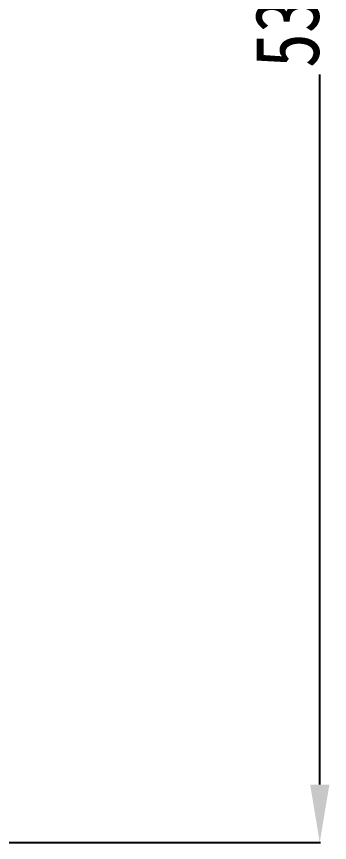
# Model space of a CAD drawing. Header units: millimetres. Extents: x 101 to 1819, y 134 to 1482.
# Drawn here: x 502.5 to 600.1, y 151.5 to 408.5 of the extents above; entities that cross this region are included whole.
import ezdxf

# ---------------------------------------------------------------- set-up
doc = ezdxf.new("R2010")
doc.units = ezdxf.units.MM
doc.layers.add('尺寸线层', color=3, linetype='Continuous', lineweight=18)
doc.styles.add('HZ', font='', dxfattribs={"width": 0.8})
doc.styles.get('HZ').set_extended_font_data('宋体')
doc.dimstyles.new('JP20', dxfattribs={"dimtxt": 20, "dimasz": 18, "dimexe": 0.18, "dimexo": 0.0625, "dimgap": 0.09, "dimtad": 1, "dimdec": 1, "dimzin": 12, "dimdsep": 46, "dimtxsty": 'HZ', "dimcen": 0.09, "dimdle": 36, "dimclrd": 136, "dimclre": 4, "dimclrt": 6, "dimadec": 0, "dimazin": 0, "dimtfac": 1, "dimtdec": 1, "dimtmove": 0, "dimatfit": 3, "dimfxl": 1, "dimtolj": 1, "dimarcsym": 0})

# ---------------------------------------------------------------- blocks, each defined once
blk = doc.blocks.new('*X21')
at = {"layer": 'Defpoints', "color": 0}
for p in [(483.87, 687.9), (597.05, 687.9), (380.42, 151.47)]:
    blk.add_point(p, dxfattribs=at)
at = {"layer": '尺寸线层', "color": 4, "linetype": 'Continuous', "lineweight": -2}
for p, q in [((483.94, 687.9), (597.23, 687.9)), ((380.48, 151.47), (597.23, 151.47))]:
    blk.add_line(p, q, dxfattribs=at)
at = {"layer": '尺寸线层', "color": 136, "linetype": 'Continuous', "lineweight": -2}
blk.add_line((597.05, 169.47), (597.05, 669.9), dxfattribs=at)
at = {"layer": '尺寸线层', "color": 136}
for points in [[(600.05, 669.9), (594.05, 669.9), (597.05, 687.9)], [(594.05, 169.47), (600.05, 169.47), (597.05, 151.47)]]:
    blk.add_solid(points, dxfattribs=at)
at = {"layer": '尺寸线层', "color": 6, "insert": (586.96, 419.69), "char_height": 20, "attachment_point": 5, "rotation": 90, "style": 'HZ', "bg_fill": 3, "box_fill_scale": 1.1, "bg_fill_color": 256, "bg_fill_true_color": 13158600, "bg_fill_transparency": 0}
blk.add_mtext('\\A1;536.5', dxfattribs=at)

msp = doc.modelspace()

# ---------------------------------------------------------------- dimensions: what is measured, and where the dimension line sits
at = {"layer": '尺寸线层', "color": 0}
dim = msp.add_linear_dim(base=(597.05, 687.9), p1=(380.42, 151.47), p2=(483.87, 687.9), angle=90, text='536.5', dimstyle='JP20', override={"dimscale": 1, "dimsah": 1, "dimtfill": 1, "dimtolj": 1}, dxfattribs=at)
dim.commit()
dim.dimension.update_dxf_attribs({"geometry": '*X21', "text_midpoint": (586.96, 419.69)})

doc.saveas('drawing.dxf')
